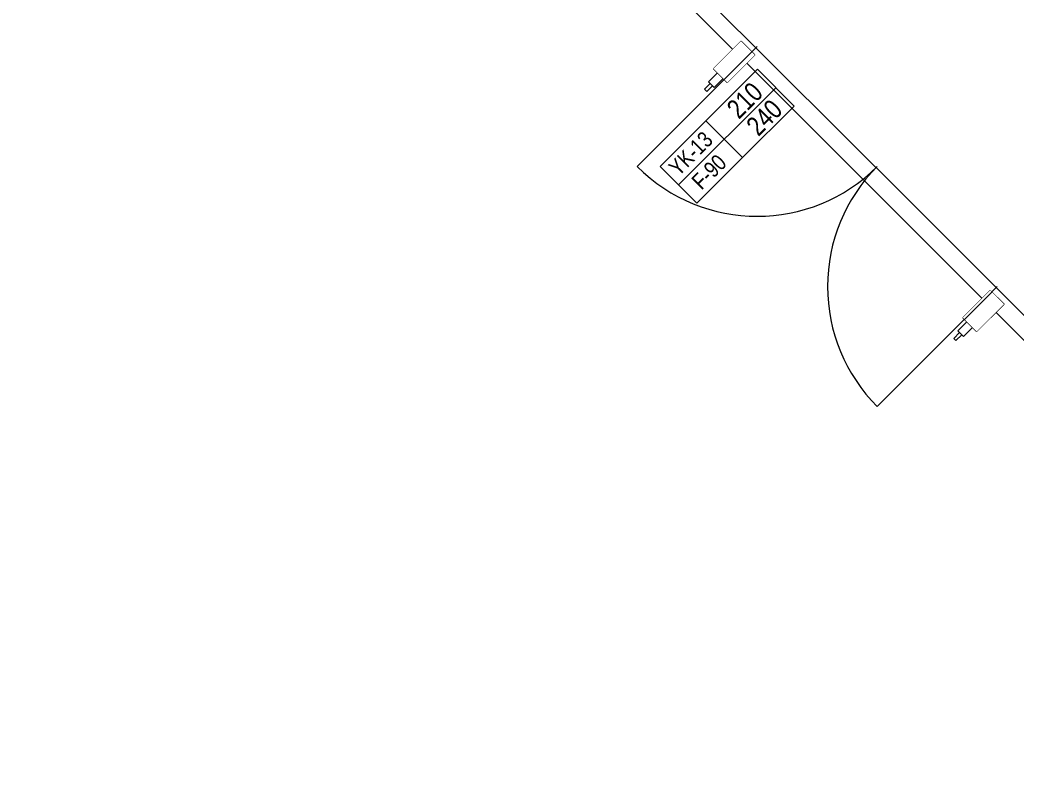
# Model space of a CAD drawing. Header units: centimetres. Extents: x -72470 to -43129, y -18750 to -16337.
# Drawn here: x -72313 to -71696, y -18047 to -17572 of the extents above; entities that cross this region are included whole.
import ezdxf
from ezdxf.enums import TextEntityAlignment as Align

# ---------------------------------------------------------------- set-up
doc = ezdxf.new("R2010")
doc.units = ezdxf.units.CM
doc.header["$MEASUREMENT"] = 0
doc.linetypes.add('DUZ', pattern=[0])
doc.layers.get('0').update_dxf_attribs({"linetype": 'DUZ', "lineweight": 0})
doc.layers.add('11-021_500-BLOK B-str_zemin_kat$0$2DTARAMA1', color=253, linetype='Continuous')
doc.layers.add('TEFRIS', color=30, linetype='Continuous', lineweight=9)
doc.styles.add('11-021_3001-BLOK_B_ZEMIN_KAT$0$OLCU', font='arial.ttf', dxfattribs={"width": 0.8})

# ---------------------------------------------------------------- blocks, each defined once
blk = doc.blocks.new('11-021_3001-BLOK_B_ZEMIN_KAT$0$KC-210')
for points in [[(0, 0), (0, 105)], [(210, 0), (210, 105)]]:
    blk.add_lwpolyline(points)
for centre, start, end in [((0, 0), 360, 90), ((210, 0), 90, 180)]:
    blk.add_arc(centre, 105, start, end)
blk = doc.blocks.new('11-021_3001-BLOK_B_ZEMIN_KAT$0$KAPINO')
blk.add_line((-19.02, 11.06), (65.98, 11.06))
for points in [[(20.98, 27.13), (-19.02, 27.13), (-19.02, -5), (20.98, -5)], [(20.98, 27.13), (65.98, 27.13), (65.98, -5), (20.98, -5)]]:
    blk.add_lwpolyline(points, close=True)
at = {"color": 2, "style": '11-021_3001-BLOK_B_ZEMIN_KAT$0$OLCU', "width": 0.8}
for tag, height, p in [('GENISLIK', 12, (46.93, 19.1)), ('KAP.NO', 10, (-0.03, 19.47)), ('YANGIN', 10, (-0.03, 3.4)), ('YUKSEKLIK', 12, (47.93, 3.03))]:
    blk.add_attdef(tag, text='', height=height, dxfattribs=at).set_placement(p, align=Align.MIDDLE_CENTER)

msp = doc.modelspace()

# ---------------------------------------------------------------- linework, layer by layer
at = {"layer": 'TEFRIS', "color": 0, "linetype": 'Continuous'}
msp.add_lwpolyline([(-72312.76, -17149.22), (-71415.18, -18046.81)], dxfattribs=at)
for points in [[(-71858.32, -17593.76), (-71866.8, -17585.28), (-71883.78, -17602.25), (-71875.29, -17610.73)], [(-71859.73, -17593.76), (-71866.8, -17586.69), (-71882.36, -17602.25), (-71875.29, -17609.32)], [(-71877.77, -17608.26), (-71881.3, -17604.72), (-71886.96, -17610.38), (-71883.42, -17613.92)], [(-71884.48, -17612.86), (-71885.9, -17611.44), (-71889.43, -17614.98), (-71888.02, -17616.39)], [(-71704.17, -17747.91), (-71712.66, -17739.43), (-71729.63, -17756.4), (-71721.14, -17764.88)], [(-71705.58, -17747.91), (-71712.66, -17740.84), (-71728.21, -17756.4), (-71721.14, -17763.47)], [(-71723.62, -17762.41), (-71727.15, -17758.87), (-71732.81, -17764.53), (-71729.27, -17768.06)], [(-71730.33, -17767), (-71731.75, -17765.59), (-71735.28, -17769.13), (-71733.87, -17770.54)]]:
    msp.add_lwpolyline(points, close=True, dxfattribs=at)

# ---------------------------------------------------------------- next in the draw order: wipeouts: each hides what was drawn before it
at = {"color": 0, "linetype": 'Continuous'}
for points in [[(-71858.32, -17593.76), (-71875.29, -17610.73), (-71883.78, -17602.25), (-71866.8, -17585.28)], [(-71704.17, -17747.91), (-71721.14, -17764.88), (-71729.63, -17756.4), (-71712.66, -17739.43)]]:
    msp.add_wipeout(points, dxfattribs=at).dxf.layer = 'TEFRIS'

# ---------------------------------------------------------------- next in the draw order: linework, layer by layer
at = {"layer": 'TEFRIS', "color": 0, "linetype": 'Continuous'}
msp.add_lwpolyline([(-72312.76, -17149.22), (-71415.18, -18046.81)], dxfattribs=at)
for points in [[(-71858.32, -17593.76), (-71866.8, -17585.28), (-71883.78, -17602.25), (-71875.29, -17610.73)], [(-71859.73, -17593.76), (-71866.8, -17586.69), (-71882.36, -17602.25), (-71875.29, -17609.32)], [(-71877.77, -17608.26), (-71881.3, -17604.72), (-71886.96, -17610.38), (-71883.42, -17613.92)], [(-71884.48, -17612.86), (-71885.9, -17611.44), (-71889.43, -17614.98), (-71888.02, -17616.39)], [(-71704.17, -17747.91), (-71712.66, -17739.43), (-71729.63, -17756.4), (-71721.14, -17764.88)], [(-71705.58, -17747.91), (-71712.66, -17740.84), (-71728.21, -17756.4), (-71721.14, -17763.47)], [(-71723.62, -17762.41), (-71727.15, -17758.87), (-71732.81, -17764.53), (-71729.27, -17768.06)], [(-71730.33, -17767), (-71731.75, -17765.59), (-71735.28, -17769.13), (-71733.87, -17770.54)]]:
    msp.add_lwpolyline(points, close=True, dxfattribs=at)

# ---------------------------------------------------------------- next in the draw order: wipeouts: each hides what was drawn before it
at = {"color": 0, "linetype": 'Continuous'}
for points in [[(-71858.32, -17593.76), (-71875.29, -17610.73), (-71883.78, -17602.25), (-71866.8, -17585.28)], [(-71704.17, -17747.91), (-71721.14, -17764.88), (-71729.63, -17756.4), (-71712.66, -17739.43)]]:
    msp.add_wipeout(points, dxfattribs=at).dxf.layer = 'TEFRIS'

# ---------------------------------------------------------------- next in the draw order: linework, layer by layer
at = {"layer": 'TEFRIS', "color": 0, "linetype": 'Continuous'}
msp.add_lwpolyline([(-72312.76, -17149.22), (-71415.18, -18046.81)], dxfattribs=at)
for points in [[(-71858.32, -17593.76), (-71866.8, -17585.28), (-71883.78, -17602.25), (-71875.29, -17610.73)], [(-71859.73, -17593.76), (-71866.8, -17586.69), (-71882.36, -17602.25), (-71875.29, -17609.32)], [(-71877.77, -17608.26), (-71881.3, -17604.72), (-71886.96, -17610.38), (-71883.42, -17613.92)], [(-71884.48, -17612.86), (-71885.9, -17611.44), (-71889.43, -17614.98), (-71888.02, -17616.39)], [(-71704.17, -17747.91), (-71712.66, -17739.43), (-71729.63, -17756.4), (-71721.14, -17764.88)], [(-71705.58, -17747.91), (-71712.66, -17740.84), (-71728.21, -17756.4), (-71721.14, -17763.47)], [(-71723.62, -17762.41), (-71727.15, -17758.87), (-71732.81, -17764.53), (-71729.27, -17768.06)], [(-71730.33, -17767), (-71731.75, -17765.59), (-71735.28, -17769.13), (-71733.87, -17770.54)]]:
    msp.add_lwpolyline(points, close=True, dxfattribs=at)

# ---------------------------------------------------------------- next in the draw order: wipeouts: each hides what was drawn before it
at = {"color": 0, "linetype": 'Continuous'}
for points in [[(-71858.32, -17593.76), (-71875.29, -17610.73), (-71883.78, -17602.25), (-71866.8, -17585.28)], [(-71704.17, -17747.91), (-71721.14, -17764.88), (-71729.63, -17756.4), (-71712.66, -17739.43)]]:
    msp.add_wipeout(points, dxfattribs=at).dxf.layer = 'TEFRIS'

# ---------------------------------------------------------------- next in the draw order: linework, layer by layer
at = {"layer": 'TEFRIS', "color": 0, "linetype": 'Continuous'}
msp.add_lwpolyline([(-72312.76, -17149.22), (-71415.18, -18046.81)], dxfattribs=at)
for points in [[(-71858.32, -17593.76), (-71866.8, -17585.28), (-71883.78, -17602.25), (-71875.29, -17610.73)], [(-71859.73, -17593.76), (-71866.8, -17586.69), (-71882.36, -17602.25), (-71875.29, -17609.32)], [(-71877.77, -17608.26), (-71881.3, -17604.72), (-71886.96, -17610.38), (-71883.42, -17613.92)], [(-71884.48, -17612.86), (-71885.9, -17611.44), (-71889.43, -17614.98), (-71888.02, -17616.39)], [(-71704.17, -17747.91), (-71712.66, -17739.43), (-71729.63, -17756.4), (-71721.14, -17764.88)], [(-71705.58, -17747.91), (-71712.66, -17740.84), (-71728.21, -17756.4), (-71721.14, -17763.47)], [(-71723.62, -17762.41), (-71727.15, -17758.87), (-71732.81, -17764.53), (-71729.27, -17768.06)], [(-71730.33, -17767), (-71731.75, -17765.59), (-71735.28, -17769.13), (-71733.87, -17770.54)]]:
    msp.add_lwpolyline(points, close=True, dxfattribs=at)

# ---------------------------------------------------------------- next in the draw order: wipeouts: each hides what was drawn before it
at = {"color": 0, "linetype": 'Continuous'}
for points in [[(-71858.32, -17593.76), (-71875.29, -17610.73), (-71883.78, -17602.25), (-71866.8, -17585.28)], [(-71704.17, -17747.91), (-71721.14, -17764.88), (-71729.63, -17756.4), (-71712.66, -17739.43)]]:
    msp.add_wipeout(points, dxfattribs=at).dxf.layer = 'TEFRIS'

# ---------------------------------------------------------------- next in the draw order: linework, layer by layer
at = {"layer": 'TEFRIS', "color": 0, "linetype": 'Continuous'}
msp.add_lwpolyline([(-72312.76, -17149.22), (-71415.18, -18046.81)], dxfattribs=at)
for points in [[(-71858.32, -17593.76), (-71866.8, -17585.28), (-71883.78, -17602.25), (-71875.29, -17610.73)], [(-71859.73, -17593.76), (-71866.8, -17586.69), (-71882.36, -17602.25), (-71875.29, -17609.32)], [(-71877.77, -17608.26), (-71881.3, -17604.72), (-71886.96, -17610.38), (-71883.42, -17613.92)], [(-71884.48, -17612.86), (-71885.9, -17611.44), (-71889.43, -17614.98), (-71888.02, -17616.39)], [(-71704.17, -17747.91), (-71712.66, -17739.43), (-71729.63, -17756.4), (-71721.14, -17764.88)], [(-71705.58, -17747.91), (-71712.66, -17740.84), (-71728.21, -17756.4), (-71721.14, -17763.47)], [(-71723.62, -17762.41), (-71727.15, -17758.87), (-71732.81, -17764.53), (-71729.27, -17768.06)], [(-71730.33, -17767), (-71731.75, -17765.59), (-71735.28, -17769.13), (-71733.87, -17770.54)]]:
    msp.add_lwpolyline(points, close=True, dxfattribs=at)

# ---------------------------------------------------------------- next in the draw order: wipeouts: each hides what was drawn before it
at = {"color": 0, "linetype": 'Continuous'}
for points in [[(-71858.32, -17593.76), (-71875.29, -17610.73), (-71883.78, -17602.25), (-71866.8, -17585.28)], [(-71704.17, -17747.91), (-71721.14, -17764.88), (-71729.63, -17756.4), (-71712.66, -17739.43)]]:
    msp.add_wipeout(points, dxfattribs=at).dxf.layer = 'TEFRIS'

# ---------------------------------------------------------------- next in the draw order: linework, layer by layer
at = {"layer": 'TEFRIS', "color": 0, "linetype": 'Continuous'}
msp.add_lwpolyline([(-72312.76, -17149.22), (-71415.18, -18046.81)], dxfattribs=at)
for points in [[(-71858.32, -17593.76), (-71866.8, -17585.28), (-71883.78, -17602.25), (-71875.29, -17610.73)], [(-71859.73, -17593.76), (-71866.8, -17586.69), (-71882.36, -17602.25), (-71875.29, -17609.32)], [(-71877.77, -17608.26), (-71881.3, -17604.72), (-71886.96, -17610.38), (-71883.42, -17613.92)], [(-71884.48, -17612.86), (-71885.9, -17611.44), (-71889.43, -17614.98), (-71888.02, -17616.39)], [(-71704.17, -17747.91), (-71712.66, -17739.43), (-71729.63, -17756.4), (-71721.14, -17764.88)], [(-71705.58, -17747.91), (-71712.66, -17740.84), (-71728.21, -17756.4), (-71721.14, -17763.47)], [(-71723.62, -17762.41), (-71727.15, -17758.87), (-71732.81, -17764.53), (-71729.27, -17768.06)], [(-71730.33, -17767), (-71731.75, -17765.59), (-71735.28, -17769.13), (-71733.87, -17770.54)]]:
    msp.add_lwpolyline(points, close=True, dxfattribs=at)

# ---------------------------------------------------------------- next in the draw order: wipeouts: each hides what was drawn before it
at = {"color": 0, "linetype": 'Continuous'}
for points in [[(-71858.32, -17593.76), (-71875.29, -17610.73), (-71883.78, -17602.25), (-71866.8, -17585.28)], [(-71704.17, -17747.91), (-71721.14, -17764.88), (-71729.63, -17756.4), (-71712.66, -17739.43)]]:
    msp.add_wipeout(points, dxfattribs=at).dxf.layer = 'TEFRIS'

# ---------------------------------------------------------------- next in the draw order: linework, layer by layer
at = {"layer": 'TEFRIS', "color": 0, "linetype": 'Continuous'}
msp.add_lwpolyline([(-72312.76, -17149.22), (-71415.18, -18046.81)], dxfattribs=at)
for points in [[(-71858.32, -17593.76), (-71866.8, -17585.28), (-71883.78, -17602.25), (-71875.29, -17610.73)], [(-71859.73, -17593.76), (-71866.8, -17586.69), (-71882.36, -17602.25), (-71875.29, -17609.32)], [(-71877.77, -17608.26), (-71881.3, -17604.72), (-71886.96, -17610.38), (-71883.42, -17613.92)], [(-71884.48, -17612.86), (-71885.9, -17611.44), (-71889.43, -17614.98), (-71888.02, -17616.39)], [(-71704.17, -17747.91), (-71712.66, -17739.43), (-71729.63, -17756.4), (-71721.14, -17764.88)], [(-71705.58, -17747.91), (-71712.66, -17740.84), (-71728.21, -17756.4), (-71721.14, -17763.47)], [(-71723.62, -17762.41), (-71727.15, -17758.87), (-71732.81, -17764.53), (-71729.27, -17768.06)], [(-71730.33, -17767), (-71731.75, -17765.59), (-71735.28, -17769.13), (-71733.87, -17770.54)]]:
    msp.add_lwpolyline(points, close=True, dxfattribs=at)

# ---------------------------------------------------------------- next in the draw order: wipeouts: each hides what was drawn before it
at = {"color": 0, "linetype": 'Continuous'}
for points in [[(-71858.32, -17593.76), (-71875.29, -17610.73), (-71883.78, -17602.25), (-71866.8, -17585.28)], [(-71704.17, -17747.91), (-71721.14, -17764.88), (-71729.63, -17756.4), (-71712.66, -17739.43)]]:
    msp.add_wipeout(points, dxfattribs=at).dxf.layer = 'TEFRIS'

# ---------------------------------------------------------------- next in the draw order: linework, layer by layer
at = {"layer": 'TEFRIS', "color": 0, "linetype": 'Continuous'}
msp.add_lwpolyline([(-72312.76, -17149.22), (-71415.18, -18046.81)], dxfattribs=at)
for points in [[(-71858.32, -17593.76), (-71866.8, -17585.28), (-71883.78, -17602.25), (-71875.29, -17610.73)], [(-71859.73, -17593.76), (-71866.8, -17586.69), (-71882.36, -17602.25), (-71875.29, -17609.32)], [(-71877.77, -17608.26), (-71881.3, -17604.72), (-71886.96, -17610.38), (-71883.42, -17613.92)], [(-71884.48, -17612.86), (-71885.9, -17611.44), (-71889.43, -17614.98), (-71888.02, -17616.39)], [(-71704.17, -17747.91), (-71712.66, -17739.43), (-71729.63, -17756.4), (-71721.14, -17764.88)], [(-71705.58, -17747.91), (-71712.66, -17740.84), (-71728.21, -17756.4), (-71721.14, -17763.47)], [(-71723.62, -17762.41), (-71727.15, -17758.87), (-71732.81, -17764.53), (-71729.27, -17768.06)], [(-71730.33, -17767), (-71731.75, -17765.59), (-71735.28, -17769.13), (-71733.87, -17770.54)]]:
    msp.add_lwpolyline(points, close=True, dxfattribs=at)

# ---------------------------------------------------------------- next in the draw order: wipeouts: each hides what was drawn before it
at = {"color": 0, "linetype": 'Continuous'}
for points in [[(-71858.32, -17593.76), (-71875.29, -17610.73), (-71883.78, -17602.25), (-71866.8, -17585.28)], [(-71704.17, -17747.91), (-71721.14, -17764.88), (-71729.63, -17756.4), (-71712.66, -17739.43)]]:
    msp.add_wipeout(points, dxfattribs=at).dxf.layer = 'TEFRIS'

# ---------------------------------------------------------------- next in the draw order: linework, layer by layer
at = {"layer": 'TEFRIS', "color": 0, "linetype": 'Continuous'}
msp.add_lwpolyline([(-72312.76, -17149.22), (-71415.18, -18046.81)], dxfattribs=at)
for points in [[(-71858.32, -17593.76), (-71866.8, -17585.28), (-71883.78, -17602.25), (-71875.29, -17610.73)], [(-71859.73, -17593.76), (-71866.8, -17586.69), (-71882.36, -17602.25), (-71875.29, -17609.32)], [(-71877.77, -17608.26), (-71881.3, -17604.72), (-71886.96, -17610.38), (-71883.42, -17613.92)], [(-71884.48, -17612.86), (-71885.9, -17611.44), (-71889.43, -17614.98), (-71888.02, -17616.39)], [(-71704.17, -17747.91), (-71712.66, -17739.43), (-71729.63, -17756.4), (-71721.14, -17764.88)], [(-71705.58, -17747.91), (-71712.66, -17740.84), (-71728.21, -17756.4), (-71721.14, -17763.47)], [(-71723.62, -17762.41), (-71727.15, -17758.87), (-71732.81, -17764.53), (-71729.27, -17768.06)], [(-71730.33, -17767), (-71731.75, -17765.59), (-71735.28, -17769.13), (-71733.87, -17770.54)]]:
    msp.add_lwpolyline(points, close=True, dxfattribs=at)

# ---------------------------------------------------------------- next in the draw order: wipeouts: each hides what was drawn before it
at = {"color": 0, "linetype": 'Continuous'}
for points in [[(-71858.32, -17593.76), (-71875.29, -17610.73), (-71883.78, -17602.25), (-71866.8, -17585.28)], [(-71704.17, -17747.91), (-71721.14, -17764.88), (-71729.63, -17756.4), (-71712.66, -17739.43)]]:
    msp.add_wipeout(points, dxfattribs=at).dxf.layer = 'TEFRIS'

# ---------------------------------------------------------------- next in the draw order: linework, layer by layer
at = {"layer": 'TEFRIS', "color": 0, "linetype": 'Continuous'}
msp.add_lwpolyline([(-72312.76, -17149.22), (-71415.18, -18046.81)], dxfattribs=at)
for points in [[(-71858.32, -17593.76), (-71866.8, -17585.28), (-71883.78, -17602.25), (-71875.29, -17610.73)], [(-71859.73, -17593.76), (-71866.8, -17586.69), (-71882.36, -17602.25), (-71875.29, -17609.32)], [(-71877.77, -17608.26), (-71881.3, -17604.72), (-71886.96, -17610.38), (-71883.42, -17613.92)], [(-71884.48, -17612.86), (-71885.9, -17611.44), (-71889.43, -17614.98), (-71888.02, -17616.39)], [(-71704.17, -17747.91), (-71712.66, -17739.43), (-71729.63, -17756.4), (-71721.14, -17764.88)], [(-71705.58, -17747.91), (-71712.66, -17740.84), (-71728.21, -17756.4), (-71721.14, -17763.47)], [(-71723.62, -17762.41), (-71727.15, -17758.87), (-71732.81, -17764.53), (-71729.27, -17768.06)], [(-71730.33, -17767), (-71731.75, -17765.59), (-71735.28, -17769.13), (-71733.87, -17770.54)]]:
    msp.add_lwpolyline(points, close=True, dxfattribs=at)

# ---------------------------------------------------------------- next in the draw order: wipeouts: each hides what was drawn before it
at = {"color": 0, "linetype": 'Continuous'}
for points in [[(-71858.32, -17593.76), (-71875.29, -17610.73), (-71883.78, -17602.25), (-71866.8, -17585.28)], [(-71704.17, -17747.91), (-71721.14, -17764.88), (-71729.63, -17756.4), (-71712.66, -17739.43)]]:
    msp.add_wipeout(points, dxfattribs=at).dxf.layer = 'TEFRIS'

# ---------------------------------------------------------------- next in the draw order: linework, layer by layer
at = {"layer": 'TEFRIS', "color": 0, "linetype": 'Continuous'}
msp.add_lwpolyline([(-72312.76, -17149.22), (-71415.18, -18046.81)], dxfattribs=at)
for points in [[(-71858.32, -17593.76), (-71866.8, -17585.28), (-71883.78, -17602.25), (-71875.29, -17610.73)], [(-71859.73, -17593.76), (-71866.8, -17586.69), (-71882.36, -17602.25), (-71875.29, -17609.32)], [(-71877.77, -17608.26), (-71881.3, -17604.72), (-71886.96, -17610.38), (-71883.42, -17613.92)], [(-71884.48, -17612.86), (-71885.9, -17611.44), (-71889.43, -17614.98), (-71888.02, -17616.39)], [(-71704.17, -17747.91), (-71712.66, -17739.43), (-71729.63, -17756.4), (-71721.14, -17764.88)], [(-71705.58, -17747.91), (-71712.66, -17740.84), (-71728.21, -17756.4), (-71721.14, -17763.47)], [(-71723.62, -17762.41), (-71727.15, -17758.87), (-71732.81, -17764.53), (-71729.27, -17768.06)], [(-71730.33, -17767), (-71731.75, -17765.59), (-71735.28, -17769.13), (-71733.87, -17770.54)]]:
    msp.add_lwpolyline(points, close=True, dxfattribs=at)

# ---------------------------------------------------------------- next in the draw order: wipeouts: each hides what was drawn before it
at = {"color": 0, "linetype": 'Continuous'}
for points in [[(-71858.32, -17593.76), (-71875.29, -17610.73), (-71883.78, -17602.25), (-71866.8, -17585.28)], [(-71704.17, -17747.91), (-71721.14, -17764.88), (-71729.63, -17756.4), (-71712.66, -17739.43)]]:
    msp.add_wipeout(points, dxfattribs=at).dxf.layer = 'TEFRIS'

# ---------------------------------------------------------------- next in the draw order: linework, layer by layer
at = {"layer": 'TEFRIS', "color": 0, "linetype": 'Continuous'}
msp.add_lwpolyline([(-72312.76, -17149.22), (-71415.18, -18046.81)], dxfattribs=at)
for points in [[(-71858.32, -17593.76), (-71866.8, -17585.28), (-71883.78, -17602.25), (-71875.29, -17610.73)], [(-71859.73, -17593.76), (-71866.8, -17586.69), (-71882.36, -17602.25), (-71875.29, -17609.32)], [(-71877.77, -17608.26), (-71881.3, -17604.72), (-71886.96, -17610.38), (-71883.42, -17613.92)], [(-71884.48, -17612.86), (-71885.9, -17611.44), (-71889.43, -17614.98), (-71888.02, -17616.39)], [(-71704.17, -17747.91), (-71712.66, -17739.43), (-71729.63, -17756.4), (-71721.14, -17764.88)], [(-71705.58, -17747.91), (-71712.66, -17740.84), (-71728.21, -17756.4), (-71721.14, -17763.47)], [(-71723.62, -17762.41), (-71727.15, -17758.87), (-71732.81, -17764.53), (-71729.27, -17768.06)], [(-71730.33, -17767), (-71731.75, -17765.59), (-71735.28, -17769.13), (-71733.87, -17770.54)]]:
    msp.add_lwpolyline(points, close=True, dxfattribs=at)

# ---------------------------------------------------------------- next in the draw order: wipeouts: each hides what was drawn before it
at = {"color": 0, "linetype": 'Continuous'}
for points in [[(-71858.32, -17593.76), (-71875.29, -17610.73), (-71883.78, -17602.25), (-71866.8, -17585.28)], [(-71704.17, -17747.91), (-71721.14, -17764.88), (-71729.63, -17756.4), (-71712.66, -17739.43)]]:
    msp.add_wipeout(points, dxfattribs=at).dxf.layer = 'TEFRIS'

# ---------------------------------------------------------------- next in the draw order: linework, layer by layer
at = {"layer": 'TEFRIS', "color": 0, "linetype": 'Continuous'}
msp.add_lwpolyline([(-72312.76, -17149.22), (-71415.18, -18046.81)], dxfattribs=at)
for points in [[(-71858.32, -17593.76), (-71866.8, -17585.28), (-71883.78, -17602.25), (-71875.29, -17610.73)], [(-71859.73, -17593.76), (-71866.8, -17586.69), (-71882.36, -17602.25), (-71875.29, -17609.32)], [(-71877.77, -17608.26), (-71881.3, -17604.72), (-71886.96, -17610.38), (-71883.42, -17613.92)], [(-71884.48, -17612.86), (-71885.9, -17611.44), (-71889.43, -17614.98), (-71888.02, -17616.39)], [(-71704.17, -17747.91), (-71712.66, -17739.43), (-71729.63, -17756.4), (-71721.14, -17764.88)], [(-71705.58, -17747.91), (-71712.66, -17740.84), (-71728.21, -17756.4), (-71721.14, -17763.47)], [(-71723.62, -17762.41), (-71727.15, -17758.87), (-71732.81, -17764.53), (-71729.27, -17768.06)], [(-71730.33, -17767), (-71731.75, -17765.59), (-71735.28, -17769.13), (-71733.87, -17770.54)]]:
    msp.add_lwpolyline(points, close=True, dxfattribs=at)

# ---------------------------------------------------------------- next in the draw order: wipeouts: each hides what was drawn before it
at = {"color": 0, "linetype": 'Continuous'}
for points in [[(-71858.32, -17593.76), (-71875.29, -17610.73), (-71883.78, -17602.25), (-71866.8, -17585.28)], [(-71704.17, -17747.91), (-71721.14, -17764.88), (-71729.63, -17756.4), (-71712.66, -17739.43)]]:
    msp.add_wipeout(points, dxfattribs=at).dxf.layer = 'TEFRIS'

# ---------------------------------------------------------------- next in the draw order: linework, layer by layer
at = {"layer": 'TEFRIS', "color": 0, "linetype": 'Continuous'}
msp.add_lwpolyline([(-72312.76, -17149.22), (-71415.18, -18046.81)], dxfattribs=at)
for points in [[(-71858.32, -17593.76), (-71866.8, -17585.28), (-71883.78, -17602.25), (-71875.29, -17610.73)], [(-71859.73, -17593.76), (-71866.8, -17586.69), (-71882.36, -17602.25), (-71875.29, -17609.32)], [(-71877.77, -17608.26), (-71881.3, -17604.72), (-71886.96, -17610.38), (-71883.42, -17613.92)], [(-71884.48, -17612.86), (-71885.9, -17611.44), (-71889.43, -17614.98), (-71888.02, -17616.39)], [(-71704.17, -17747.91), (-71712.66, -17739.43), (-71729.63, -17756.4), (-71721.14, -17764.88)], [(-71705.58, -17747.91), (-71712.66, -17740.84), (-71728.21, -17756.4), (-71721.14, -17763.47)], [(-71723.62, -17762.41), (-71727.15, -17758.87), (-71732.81, -17764.53), (-71729.27, -17768.06)], [(-71730.33, -17767), (-71731.75, -17765.59), (-71735.28, -17769.13), (-71733.87, -17770.54)]]:
    msp.add_lwpolyline(points, close=True, dxfattribs=at)

# ---------------------------------------------------------------- next in the draw order: wipeouts: each hides what was drawn before it
at = {"color": 0, "linetype": 'Continuous'}
for points in [[(-71858.32, -17593.76), (-71875.29, -17610.73), (-71883.78, -17602.25), (-71866.8, -17585.28)], [(-71704.17, -17747.91), (-71721.14, -17764.88), (-71729.63, -17756.4), (-71712.66, -17739.43)]]:
    msp.add_wipeout(points, dxfattribs=at).dxf.layer = 'TEFRIS'

# ---------------------------------------------------------------- next in the draw order: linework, layer by layer
at = {"layer": 'TEFRIS', "color": 0, "linetype": 'Continuous'}
msp.add_lwpolyline([(-72312.76, -17149.22), (-71415.18, -18046.81)], dxfattribs=at)
for points in [[(-71858.32, -17593.76), (-71866.8, -17585.28), (-71883.78, -17602.25), (-71875.29, -17610.73)], [(-71859.73, -17593.76), (-71866.8, -17586.69), (-71882.36, -17602.25), (-71875.29, -17609.32)], [(-71877.77, -17608.26), (-71881.3, -17604.72), (-71886.96, -17610.38), (-71883.42, -17613.92)], [(-71884.48, -17612.86), (-71885.9, -17611.44), (-71889.43, -17614.98), (-71888.02, -17616.39)], [(-71704.17, -17747.91), (-71712.66, -17739.43), (-71729.63, -17756.4), (-71721.14, -17764.88)], [(-71705.58, -17747.91), (-71712.66, -17740.84), (-71728.21, -17756.4), (-71721.14, -17763.47)], [(-71723.62, -17762.41), (-71727.15, -17758.87), (-71732.81, -17764.53), (-71729.27, -17768.06)], [(-71730.33, -17767), (-71731.75, -17765.59), (-71735.28, -17769.13), (-71733.87, -17770.54)]]:
    msp.add_lwpolyline(points, close=True, dxfattribs=at)

# ---------------------------------------------------------------- next in the draw order: wipeouts: each hides what was drawn before it
at = {"color": 0, "linetype": 'Continuous'}
for points in [[(-71858.32, -17593.76), (-71875.29, -17610.73), (-71883.78, -17602.25), (-71866.8, -17585.28)], [(-71704.17, -17747.91), (-71721.14, -17764.88), (-71729.63, -17756.4), (-71712.66, -17739.43)]]:
    msp.add_wipeout(points, dxfattribs=at).dxf.layer = 'TEFRIS'

# ---------------------------------------------------------------- next in the draw order: linework, layer by layer
at = {"layer": 'TEFRIS', "color": 0, "linetype": 'Continuous'}
msp.add_lwpolyline([(-72312.76, -17149.22), (-71415.18, -18046.81)], dxfattribs=at)
for points in [[(-71858.32, -17593.76), (-71866.8, -17585.28), (-71883.78, -17602.25), (-71875.29, -17610.73)], [(-71859.73, -17593.76), (-71866.8, -17586.69), (-71882.36, -17602.25), (-71875.29, -17609.32)], [(-71877.77, -17608.26), (-71881.3, -17604.72), (-71886.96, -17610.38), (-71883.42, -17613.92)], [(-71884.48, -17612.86), (-71885.9, -17611.44), (-71889.43, -17614.98), (-71888.02, -17616.39)], [(-71704.17, -17747.91), (-71712.66, -17739.43), (-71729.63, -17756.4), (-71721.14, -17764.88)], [(-71705.58, -17747.91), (-71712.66, -17740.84), (-71728.21, -17756.4), (-71721.14, -17763.47)], [(-71723.62, -17762.41), (-71727.15, -17758.87), (-71732.81, -17764.53), (-71729.27, -17768.06)], [(-71730.33, -17767), (-71731.75, -17765.59), (-71735.28, -17769.13), (-71733.87, -17770.54)]]:
    msp.add_lwpolyline(points, close=True, dxfattribs=at)

# ---------------------------------------------------------------- next in the draw order: wipeouts: each hides what was drawn before it
at = {"color": 0, "linetype": 'Continuous'}
for points in [[(-71858.32, -17593.76), (-71875.29, -17610.73), (-71883.78, -17602.25), (-71866.8, -17585.28)], [(-71704.17, -17747.91), (-71721.14, -17764.88), (-71729.63, -17756.4), (-71712.66, -17739.43)]]:
    msp.add_wipeout(points, dxfattribs=at).dxf.layer = 'TEFRIS'

# ---------------------------------------------------------------- next in the draw order: linework, layer by layer
at = {"layer": 'TEFRIS', "color": 0, "linetype": 'Continuous'}
msp.add_lwpolyline([(-72312.76, -17149.22), (-71415.18, -18046.81)], dxfattribs=at)
for points in [[(-71858.32, -17593.76), (-71866.8, -17585.28), (-71883.78, -17602.25), (-71875.29, -17610.73)], [(-71859.73, -17593.76), (-71866.8, -17586.69), (-71882.36, -17602.25), (-71875.29, -17609.32)], [(-71877.77, -17608.26), (-71881.3, -17604.72), (-71886.96, -17610.38), (-71883.42, -17613.92)], [(-71884.48, -17612.86), (-71885.9, -17611.44), (-71889.43, -17614.98), (-71888.02, -17616.39)], [(-71704.17, -17747.91), (-71712.66, -17739.43), (-71729.63, -17756.4), (-71721.14, -17764.88)], [(-71705.58, -17747.91), (-71712.66, -17740.84), (-71728.21, -17756.4), (-71721.14, -17763.47)], [(-71723.62, -17762.41), (-71727.15, -17758.87), (-71732.81, -17764.53), (-71729.27, -17768.06)], [(-71730.33, -17767), (-71731.75, -17765.59), (-71735.28, -17769.13), (-71733.87, -17770.54)]]:
    msp.add_lwpolyline(points, close=True, dxfattribs=at)

# ---------------------------------------------------------------- next in the draw order: wipeouts: each hides what was drawn before it
at = {"color": 0, "linetype": 'Continuous'}
for points in [[(-71858.32, -17593.76), (-71875.29, -17610.73), (-71883.78, -17602.25), (-71866.8, -17585.28)], [(-71704.17, -17747.91), (-71721.14, -17764.88), (-71729.63, -17756.4), (-71712.66, -17739.43)]]:
    msp.add_wipeout(points, dxfattribs=at).dxf.layer = 'TEFRIS'

# ---------------------------------------------------------------- next in the draw order: linework, layer by layer
at = {"layer": 'TEFRIS', "color": 0, "linetype": 'Continuous'}
msp.add_lwpolyline([(-72312.76, -17149.22), (-71415.18, -18046.81)], dxfattribs=at)
for points in [[(-71858.32, -17593.76), (-71866.8, -17585.28), (-71883.78, -17602.25), (-71875.29, -17610.73)], [(-71859.73, -17593.76), (-71866.8, -17586.69), (-71882.36, -17602.25), (-71875.29, -17609.32)], [(-71877.77, -17608.26), (-71881.3, -17604.72), (-71886.96, -17610.38), (-71883.42, -17613.92)], [(-71884.48, -17612.86), (-71885.9, -17611.44), (-71889.43, -17614.98), (-71888.02, -17616.39)], [(-71704.17, -17747.91), (-71712.66, -17739.43), (-71729.63, -17756.4), (-71721.14, -17764.88)], [(-71705.58, -17747.91), (-71712.66, -17740.84), (-71728.21, -17756.4), (-71721.14, -17763.47)], [(-71723.62, -17762.41), (-71727.15, -17758.87), (-71732.81, -17764.53), (-71729.27, -17768.06)], [(-71730.33, -17767), (-71731.75, -17765.59), (-71735.28, -17769.13), (-71733.87, -17770.54)]]:
    msp.add_lwpolyline(points, close=True, dxfattribs=at)

# ---------------------------------------------------------------- next in the draw order: wipeouts: each hides what was drawn before it
at = {"color": 0, "linetype": 'Continuous'}
for points in [[(-71858.32, -17593.76), (-71875.29, -17610.73), (-71883.78, -17602.25), (-71866.8, -17585.28)], [(-71704.17, -17747.91), (-71721.14, -17764.88), (-71729.63, -17756.4), (-71712.66, -17739.43)]]:
    msp.add_wipeout(points, dxfattribs=at).dxf.layer = 'TEFRIS'

# ---------------------------------------------------------------- next in the draw order: linework, layer by layer
at = {"layer": 'TEFRIS', "color": 0, "linetype": 'Continuous'}
msp.add_lwpolyline([(-72312.76, -17149.22), (-71415.18, -18046.81)], dxfattribs=at)
for points in [[(-71858.32, -17593.76), (-71866.8, -17585.28), (-71883.78, -17602.25), (-71875.29, -17610.73)], [(-71859.73, -17593.76), (-71866.8, -17586.69), (-71882.36, -17602.25), (-71875.29, -17609.32)], [(-71877.77, -17608.26), (-71881.3, -17604.72), (-71886.96, -17610.38), (-71883.42, -17613.92)], [(-71884.48, -17612.86), (-71885.9, -17611.44), (-71889.43, -17614.98), (-71888.02, -17616.39)], [(-71704.17, -17747.91), (-71712.66, -17739.43), (-71729.63, -17756.4), (-71721.14, -17764.88)], [(-71705.58, -17747.91), (-71712.66, -17740.84), (-71728.21, -17756.4), (-71721.14, -17763.47)], [(-71723.62, -17762.41), (-71727.15, -17758.87), (-71732.81, -17764.53), (-71729.27, -17768.06)], [(-71730.33, -17767), (-71731.75, -17765.59), (-71735.28, -17769.13), (-71733.87, -17770.54)]]:
    msp.add_lwpolyline(points, close=True, dxfattribs=at)

# ---------------------------------------------------------------- next in the draw order: wipeouts: each hides what was drawn before it
at = {"color": 0, "linetype": 'Continuous'}
for points in [[(-71858.32, -17593.76), (-71875.29, -17610.73), (-71883.78, -17602.25), (-71866.8, -17585.28)], [(-71704.17, -17747.91), (-71721.14, -17764.88), (-71729.63, -17756.4), (-71712.66, -17739.43)]]:
    msp.add_wipeout(points, dxfattribs=at).dxf.layer = 'TEFRIS'

# ---------------------------------------------------------------- next in the draw order: linework, layer by layer
at = {"layer": 'TEFRIS', "color": 0, "linetype": 'Continuous'}
msp.add_lwpolyline([(-72312.76, -17149.22), (-71415.18, -18046.81)], dxfattribs=at)
for points in [[(-71858.32, -17593.76), (-71866.8, -17585.28), (-71883.78, -17602.25), (-71875.29, -17610.73)], [(-71859.73, -17593.76), (-71866.8, -17586.69), (-71882.36, -17602.25), (-71875.29, -17609.32)], [(-71877.77, -17608.26), (-71881.3, -17604.72), (-71886.96, -17610.38), (-71883.42, -17613.92)], [(-71884.48, -17612.86), (-71885.9, -17611.44), (-71889.43, -17614.98), (-71888.02, -17616.39)], [(-71704.17, -17747.91), (-71712.66, -17739.43), (-71729.63, -17756.4), (-71721.14, -17764.88)], [(-71705.58, -17747.91), (-71712.66, -17740.84), (-71728.21, -17756.4), (-71721.14, -17763.47)], [(-71723.62, -17762.41), (-71727.15, -17758.87), (-71732.81, -17764.53), (-71729.27, -17768.06)], [(-71730.33, -17767), (-71731.75, -17765.59), (-71735.28, -17769.13), (-71733.87, -17770.54)]]:
    msp.add_lwpolyline(points, close=True, dxfattribs=at)

# ---------------------------------------------------------------- next in the draw order: wipeouts: each hides what was drawn before it
at = {"color": 0, "linetype": 'Continuous'}
for points in [[(-71858.32, -17593.76), (-71875.29, -17610.73), (-71883.78, -17602.25), (-71866.8, -17585.28)], [(-71704.17, -17747.91), (-71721.14, -17764.88), (-71729.63, -17756.4), (-71712.66, -17739.43)]]:
    msp.add_wipeout(points, dxfattribs=at).dxf.layer = 'TEFRIS'

# ---------------------------------------------------------------- next in the draw order: linework, layer by layer
at = {"layer": 'TEFRIS', "color": 0, "linetype": 'Continuous'}
msp.add_lwpolyline([(-72312.76, -17149.22), (-71415.18, -18046.81)], dxfattribs=at)
for points in [[(-71858.32, -17593.76), (-71866.8, -17585.28), (-71883.78, -17602.25), (-71875.29, -17610.73)], [(-71859.73, -17593.76), (-71866.8, -17586.69), (-71882.36, -17602.25), (-71875.29, -17609.32)], [(-71877.77, -17608.26), (-71881.3, -17604.72), (-71886.96, -17610.38), (-71883.42, -17613.92)], [(-71884.48, -17612.86), (-71885.9, -17611.44), (-71889.43, -17614.98), (-71888.02, -17616.39)], [(-71704.17, -17747.91), (-71712.66, -17739.43), (-71729.63, -17756.4), (-71721.14, -17764.88)], [(-71705.58, -17747.91), (-71712.66, -17740.84), (-71728.21, -17756.4), (-71721.14, -17763.47)], [(-71723.62, -17762.41), (-71727.15, -17758.87), (-71732.81, -17764.53), (-71729.27, -17768.06)], [(-71730.33, -17767), (-71731.75, -17765.59), (-71735.28, -17769.13), (-71733.87, -17770.54)]]:
    msp.add_lwpolyline(points, close=True, dxfattribs=at)

# ---------------------------------------------------------------- next in the draw order: wipeouts: each hides what was drawn before it
at = {"color": 0, "linetype": 'Continuous'}
for points in [[(-71858.32, -17593.76), (-71875.29, -17610.73), (-71883.78, -17602.25), (-71866.8, -17585.28)], [(-71704.17, -17747.91), (-71721.14, -17764.88), (-71729.63, -17756.4), (-71712.66, -17739.43)]]:
    msp.add_wipeout(points, dxfattribs=at).dxf.layer = 'TEFRIS'

# ---------------------------------------------------------------- next in the draw order: linework, layer by layer
at = {"layer": 'TEFRIS', "color": 0, "linetype": 'Continuous'}
msp.add_lwpolyline([(-72312.76, -17149.22), (-71415.18, -18046.81)], dxfattribs=at)
for points in [[(-71858.32, -17593.76), (-71866.8, -17585.28), (-71883.78, -17602.25), (-71875.29, -17610.73)], [(-71859.73, -17593.76), (-71866.8, -17586.69), (-71882.36, -17602.25), (-71875.29, -17609.32)], [(-71877.77, -17608.26), (-71881.3, -17604.72), (-71886.96, -17610.38), (-71883.42, -17613.92)], [(-71884.48, -17612.86), (-71885.9, -17611.44), (-71889.43, -17614.98), (-71888.02, -17616.39)], [(-71704.17, -17747.91), (-71712.66, -17739.43), (-71729.63, -17756.4), (-71721.14, -17764.88)], [(-71705.58, -17747.91), (-71712.66, -17740.84), (-71728.21, -17756.4), (-71721.14, -17763.47)], [(-71723.62, -17762.41), (-71727.15, -17758.87), (-71732.81, -17764.53), (-71729.27, -17768.06)], [(-71730.33, -17767), (-71731.75, -17765.59), (-71735.28, -17769.13), (-71733.87, -17770.54)]]:
    msp.add_lwpolyline(points, close=True, dxfattribs=at)

# ---------------------------------------------------------------- next in the draw order: wipeouts: each hides what was drawn before it
at = {"color": 0, "linetype": 'Continuous'}
for points in [[(-71858.32, -17593.76), (-71875.29, -17610.73), (-71883.78, -17602.25), (-71866.8, -17585.28)], [(-71704.17, -17747.91), (-71721.14, -17764.88), (-71729.63, -17756.4), (-71712.66, -17739.43)]]:
    msp.add_wipeout(points, dxfattribs=at).dxf.layer = 'TEFRIS'

# ---------------------------------------------------------------- next in the draw order: linework, layer by layer
at = {"layer": 'TEFRIS', "color": 0, "linetype": 'Continuous'}
msp.add_lwpolyline([(-72312.76, -17149.22), (-71415.18, -18046.81)], dxfattribs=at)
for points in [[(-71858.32, -17593.76), (-71866.8, -17585.28), (-71883.78, -17602.25), (-71875.29, -17610.73)], [(-71859.73, -17593.76), (-71866.8, -17586.69), (-71882.36, -17602.25), (-71875.29, -17609.32)], [(-71877.77, -17608.26), (-71881.3, -17604.72), (-71886.96, -17610.38), (-71883.42, -17613.92)], [(-71884.48, -17612.86), (-71885.9, -17611.44), (-71889.43, -17614.98), (-71888.02, -17616.39)], [(-71704.17, -17747.91), (-71712.66, -17739.43), (-71729.63, -17756.4), (-71721.14, -17764.88)], [(-71705.58, -17747.91), (-71712.66, -17740.84), (-71728.21, -17756.4), (-71721.14, -17763.47)], [(-71723.62, -17762.41), (-71727.15, -17758.87), (-71732.81, -17764.53), (-71729.27, -17768.06)], [(-71730.33, -17767), (-71731.75, -17765.59), (-71735.28, -17769.13), (-71733.87, -17770.54)]]:
    msp.add_lwpolyline(points, close=True, dxfattribs=at)

# ---------------------------------------------------------------- next in the draw order: wipeouts: each hides what was drawn before it
at = {"color": 0, "linetype": 'Continuous'}
for points in [[(-71858.32, -17593.76), (-71875.29, -17610.73), (-71883.78, -17602.25), (-71866.8, -17585.28)], [(-71704.17, -17747.91), (-71721.14, -17764.88), (-71729.63, -17756.4), (-71712.66, -17739.43)]]:
    msp.add_wipeout(points, dxfattribs=at).dxf.layer = 'TEFRIS'

# ---------------------------------------------------------------- next in the draw order: linework, layer by layer
at = {"layer": 'TEFRIS', "color": 0, "linetype": 'Continuous'}
msp.add_lwpolyline([(-72312.76, -17149.22), (-71415.18, -18046.81)], dxfattribs=at)
for points in [[(-71858.32, -17593.76), (-71866.8, -17585.28), (-71883.78, -17602.25), (-71875.29, -17610.73)], [(-71859.73, -17593.76), (-71866.8, -17586.69), (-71882.36, -17602.25), (-71875.29, -17609.32)], [(-71877.77, -17608.26), (-71881.3, -17604.72), (-71886.96, -17610.38), (-71883.42, -17613.92)], [(-71884.48, -17612.86), (-71885.9, -17611.44), (-71889.43, -17614.98), (-71888.02, -17616.39)], [(-71704.17, -17747.91), (-71712.66, -17739.43), (-71729.63, -17756.4), (-71721.14, -17764.88)], [(-71705.58, -17747.91), (-71712.66, -17740.84), (-71728.21, -17756.4), (-71721.14, -17763.47)], [(-71723.62, -17762.41), (-71727.15, -17758.87), (-71732.81, -17764.53), (-71729.27, -17768.06)], [(-71730.33, -17767), (-71731.75, -17765.59), (-71735.28, -17769.13), (-71733.87, -17770.54)]]:
    msp.add_lwpolyline(points, close=True, dxfattribs=at)

# ---------------------------------------------------------------- next in the draw order: wipeouts: each hides what was drawn before it
at = {"color": 0, "linetype": 'Continuous'}
for points in [[(-71858.32, -17593.76), (-71875.29, -17610.73), (-71883.78, -17602.25), (-71866.8, -17585.28)], [(-71704.17, -17747.91), (-71721.14, -17764.88), (-71729.63, -17756.4), (-71712.66, -17739.43)]]:
    msp.add_wipeout(points, dxfattribs=at).dxf.layer = 'TEFRIS'

# ---------------------------------------------------------------- next in the draw order: linework, layer by layer
at = {"layer": 'TEFRIS', "color": 0, "linetype": 'Continuous'}
msp.add_lwpolyline([(-72312.76, -17149.22), (-71415.18, -18046.81)], dxfattribs=at)
for points in [[(-71858.32, -17593.76), (-71866.8, -17585.28), (-71883.78, -17602.25), (-71875.29, -17610.73)], [(-71859.73, -17593.76), (-71866.8, -17586.69), (-71882.36, -17602.25), (-71875.29, -17609.32)], [(-71877.77, -17608.26), (-71881.3, -17604.72), (-71886.96, -17610.38), (-71883.42, -17613.92)], [(-71884.48, -17612.86), (-71885.9, -17611.44), (-71889.43, -17614.98), (-71888.02, -17616.39)], [(-71704.17, -17747.91), (-71712.66, -17739.43), (-71729.63, -17756.4), (-71721.14, -17764.88)], [(-71705.58, -17747.91), (-71712.66, -17740.84), (-71728.21, -17756.4), (-71721.14, -17763.47)], [(-71723.62, -17762.41), (-71727.15, -17758.87), (-71732.81, -17764.53), (-71729.27, -17768.06)], [(-71730.33, -17767), (-71731.75, -17765.59), (-71735.28, -17769.13), (-71733.87, -17770.54)]]:
    msp.add_lwpolyline(points, close=True, dxfattribs=at)

# ---------------------------------------------------------------- next in the draw order: wipeouts: each hides what was drawn before it
at = {"color": 0, "linetype": 'Continuous'}
for points in [[(-71858.32, -17593.76), (-71875.29, -17610.73), (-71883.78, -17602.25), (-71866.8, -17585.28)], [(-71704.17, -17747.91), (-71721.14, -17764.88), (-71729.63, -17756.4), (-71712.66, -17739.43)]]:
    msp.add_wipeout(points, dxfattribs=at).dxf.layer = 'TEFRIS'

# ---------------------------------------------------------------- next in the draw order: hatches: boundary and pattern name
at = {"layer": '11-021_500-BLOK B-str_zemin_kat$0$2DTARAMA1'}
h = msp.add_hatch(dxfattribs=at)
h.set_pattern_fill('ANSI33', color=256, scale=100)
h.set_pattern_definition([(45, (-428811.097, -192582.577), (-17.6776695, 17.6776695), []), (45, (-428793.42, -192582.577), (-17.6776695, 17.6776695), [12.5, -6.25])])
edge = h.paths.add_edge_path()
edge.add_arc((-68749.76, -17111.81), 40, 0, 360)
edge = h.paths.add_edge_path()
edge.add_arc((-69589.76, -17111.81), 40, 0, 360)
edge = h.paths.add_edge_path()
edge.add_arc((-70429.76, -17111.81), 40, 0, 360)
edge = h.paths.add_edge_path()
edge.add_arc((-71269.76, -17111.81), 40, 0, 360)
h.paths.add_polyline_path([(-70137.29, -16946.14), (-69963.53, -16946.14), (-69963.53, -16900.19), (-70137.29, -16900.19)], flags=9)
h.paths.add_polyline_path([(-69284.08, -16946.17), (-69110.31, -16946.17), (-69110.31, -16900.19), (-69284.08, -16900.19)], flags=9)
h.paths.add_polyline_path([(-70977.29, -16946.17), (-70822.17, -16946.17), (-70822.17, -16900.19), (-70977.29, -16900.19)], flags=9)
edge = h.paths.add_edge_path()
edge.add_arc((-72109.76, -17111.81), 40, 0, 360)
edge = h.paths.add_edge_path()
edge.add_arc((-70429.76, -17951.81), 40, 0, 360)
edge = h.paths.add_edge_path()
edge.add_arc((-69589.76, -17951.81), 40, 0, 360)
edge = h.paths.add_edge_path()
edge.add_arc((-68749.76, -17951.81), 40, 0, 360)

# ---------------------------------------------------------------- next in the draw order: linework, layer by layer
at = {"layer": 'TEFRIS', "color": 0, "linetype": 'Continuous'}
for p, q in [((-71999, -17448.42), (-71762.36, -17684.32)), ((-71762.36, -17684.32), (-71452.57, -17994.84))]:
    msp.add_line(p, q, dxfattribs=at)

# ---------------------------------------------------------------- next in the draw order: block references
at = {"layer": 'TEFRIS', "color": 0, "linetype": 'Continuous', "rotation": 135}
msp.add_blockref('11-021_3001-BLOK_B_ZEMIN_KAT$0$KC-210', (-71708.31, -17737.05), dxfattribs=at)
at = {"layer": 'TEFRIS', "color": 0, "linetype": 'Continuous', "rotation": 44.99999999999999}
msp.add_blockref('11-021_3001-BLOK_B_ZEMIN_KAT$0$KAPINO', (-71884.19, -17668.48), dxfattribs=at).add_auto_attribs({'KAP.NO': 'YK-13', 'GENISLIK': '210', 'YUKSEKLIK': '240', 'YANGIN': 'F-90'})

doc.saveas('drawing.dxf')
